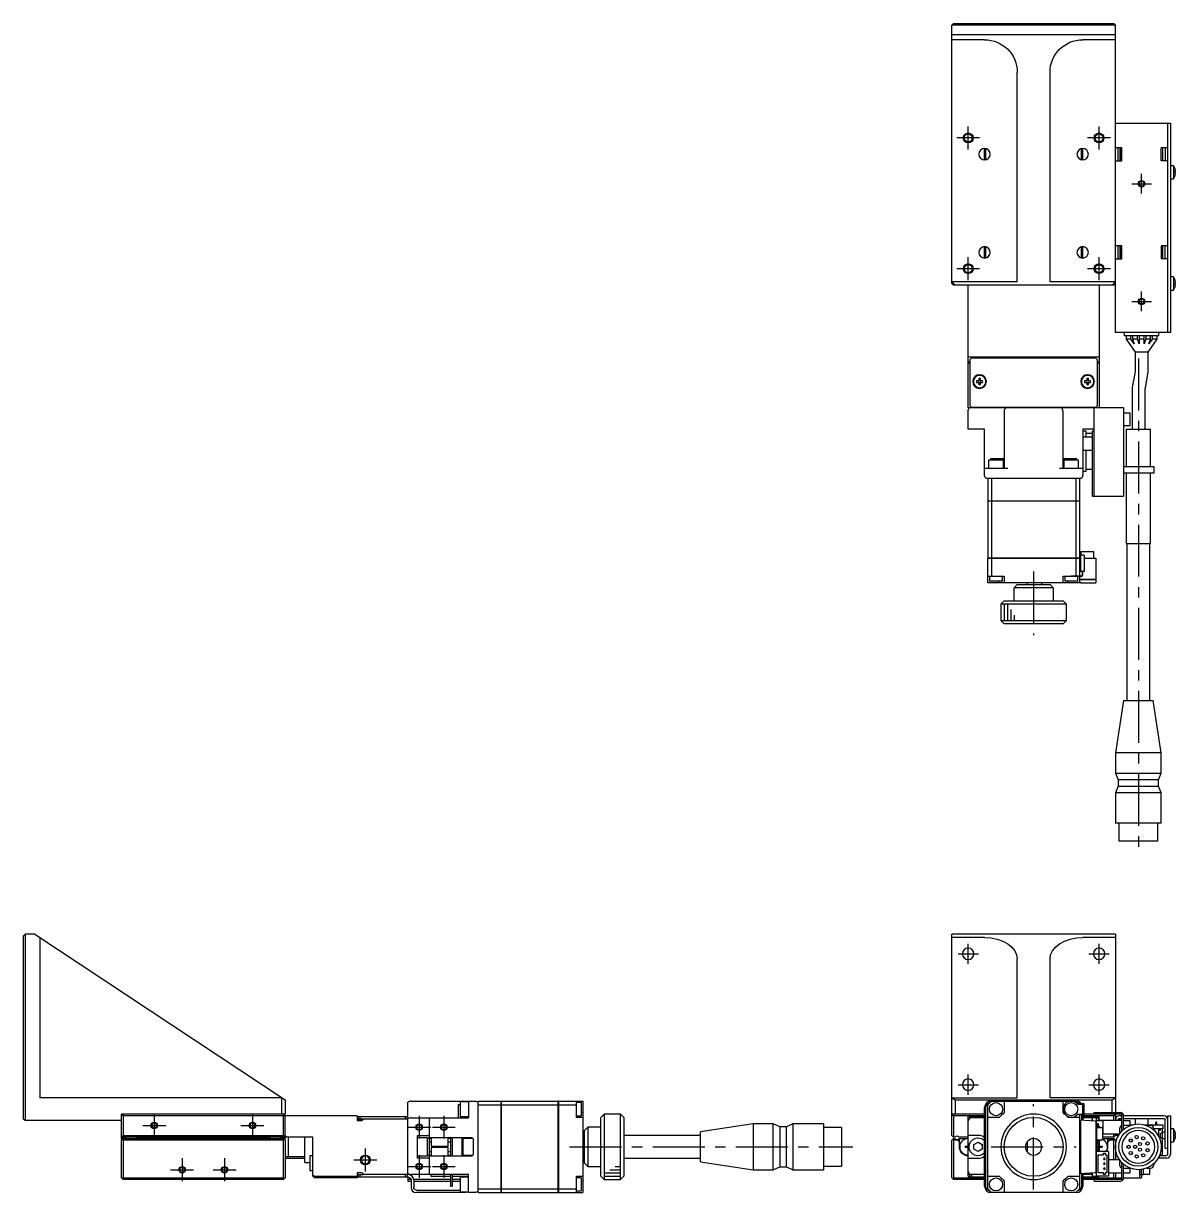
# Model space of a CAD drawing. Extents: x 0 to 729, y -8 to 653.
# Drawn here: x 0 to 352.2, y 295.6 to 653 of the extents above; entities that cross this region are included whole.
import ezdxf

# ---------------------------------------------------------------- set-up
doc = ezdxf.new("R2010")
doc.units = 0
doc.header["$LTSCALE"] = 0.5
doc.linetypes.add('CENTER', pattern=[50.8, 31.75, -6.35, 6.35, -6.35])
for name, color, linetype in [('MSM_CENTER', 1, 'CENTER'), ('MSM_CONTINUOUS', 7, 'CONTINUOUS'), ('MSM_NARROW', 5, 'CONTINUOUS')]:
    doc.layers.add(name, color=color, linetype=linetype)

msp = doc.modelspace()

# ---------------------------------------------------------------- linework, layer by layer
at = {"layer": 'MSM_CENTER'}
for p, q in [((288.77, 614.5), (288.77, 621.5)), ((328.77, 614.5), (328.77, 621.5)), ((292.27, 618), (285.27, 618)), ((332.27, 618), (325.27, 618)), ((341.77, 601), (341.77, 607)), ((338.77, 604), (344.77, 604)), ((288.77, 574.5), (288.77, 581.5)), ((328.77, 574.5), (328.77, 581.5)), ((292.27, 578), (285.27, 578)), ((332.27, 578), (325.27, 578)), ((341.77, 565), (341.77, 571)), ((338.77, 568), (344.77, 568)), ((340.77, 550.55), (340.77, 399.45)), ((308.77, 485.5), (308.77, 466)), ((285.67, 368.58), (291.87, 368.58)), ((288.77, 365.48), (288.77, 371.68)), ((325.67, 368.58), (331.87, 368.58)), ((328.77, 365.48), (328.77, 371.68)), ((288.77, 325.48), (288.77, 331.68)), ((328.77, 325.48), (328.77, 331.68)), ((285.67, 328.58), (291.87, 328.58)), ((325.67, 328.58), (331.87, 328.58)), ((308.77, 296.58), (308.77, 322.58)), ((40, 319.58), (40, 312.58)), ((70, 319.58), (70, 312.58)), ((121, 319.08), (121, 312.08)), ((128.5, 319.08), (128.5, 312.08)), ((36.5, 316.08), (43.5, 316.08)), ((66.5, 316.08), (73.5, 316.08)), ((117.5, 315.58), (124.5, 315.58)), ((125, 315.58), (132, 315.58)), ((104.5, 309.08), (104.5, 302.08)), ((166.95, 309.58), (253.55, 309.58)), ((295.77, 309.58), (321.77, 309.58)), ((48.5, 306.08), (48.5, 299.08)), ((61.5, 306.08), (61.5, 299.08)), ((101, 305.58), (108, 305.58)), ((121, 307.08), (121, 300.08)), ((128.5, 307.08), (128.5, 300.08)), ((45, 302.58), (52, 302.58)), ((58, 302.58), (65, 302.58)), ((117.5, 303.58), (124.5, 303.58)), ((125, 303.58), (132, 303.58))]:
    msp.add_line(p, q, dxfattribs=at)
at = {"layer": 'MSM_CONTINUOUS'}
for p, q in [((284.27, 653), (283.77, 652.5)), ((283.77, 573.5), (283.77, 652.5)), ((333.77, 652.5), (283.77, 652.5)), ((284.27, 653), (333.27, 653)), ((333.27, 653), (333.77, 652.5)), ((333.77, 558.5), (333.77, 652.5)), ((333.77, 649.5), (283.77, 649.5)), ((293.77, 648), (283.77, 648)), ((333.77, 648), (323.77, 648)), ((303.77, 573.96), (303.77, 638)), ((313.77, 573.96), (313.77, 638)), ((333.77, 622.5), (350.57, 622.5)), ((349.77, 558.5), (349.77, 622.5)), ((350.57, 622.5), (350.57, 558.5)), ((335.77, 615), (333.77, 615)), ((334.57, 611), (334.57, 615)), ((335.07, 615), (335.07, 611)), ((335.27, 615), (335.27, 611)), ((335.77, 611), (335.77, 615)), ((347.77, 611), (347.77, 615)), ((349.77, 615), (347.77, 615)), ((348.27, 611), (348.27, 615)), ((348.97, 615), (348.97, 611)), ((293.77, 611.25), (293.77, 614.75)), ((294.12, 611.29), (294.12, 614.72)), ((323.42, 611.29), (323.42, 614.72)), ((323.77, 611.25), (323.77, 614.75)), ((333.77, 611), (335.77, 611)), ((349.77, 611), (347.77, 611)), ((351.47, 609.5), (350.57, 609.5)), ((351.47, 609.5), (351.47, 605.5)), ((352.04, 608.39), (352.05, 608.39)), ((352.04, 607.32), (352.04, 607.68)), ((352.04, 607.68), (352.16, 607.68)), ((350.57, 605.5), (351.47, 605.5)), ((352.16, 607.32), (352.04, 607.32)), ((352.05, 606.61), (352.04, 606.62)), ((293.77, 581.25), (293.77, 584.75)), ((294.12, 581.29), (294.12, 584.72)), ((323.42, 581.29), (323.42, 584.72)), ((323.77, 581.25), (323.77, 584.75)), ((335.77, 585), (333.77, 585)), ((334.57, 581), (334.57, 585)), ((335.07, 585), (335.07, 581)), ((335.27, 585), (335.27, 581)), ((335.77, 581), (335.77, 585)), ((349.77, 585), (347.77, 585)), ((347.77, 585), (347.77, 581)), ((348.27, 581), (348.27, 585)), ((348.97, 581), (348.97, 585)), ((333.77, 581), (335.77, 581)), ((349.77, 581), (347.77, 581)), ((351.47, 575.5), (350.57, 575.5)), ((351.47, 575.5), (351.47, 571.5)), ((283.77, 574), (283.81, 573.96)), ((283.77, 573.5), (284.27, 573)), ((283.81, 573.96), (284.77, 573)), ((303.77, 573.96), (283.81, 573.96)), ((284.02, 573.25), (284.27, 573.5)), ((333.27, 573), (284.27, 573)), ((288.77, 535.5), (288.77, 573)), ((333.73, 573.96), (313.77, 573.96)), ((328.77, 573), (328.77, 535.5)), ((332.77, 573), (333.77, 574)), ((333.27, 573.5), (333.52, 573.25)), ((333.52, 573.25), (333.27, 573)), ((333.52, 573.25), (333.77, 573.5)), ((352.04, 574.39), (352.05, 574.39)), ((352.04, 573.68), (352.16, 573.68)), ((352.04, 573.32), (352.04, 573.68)), ((352.16, 573.32), (352.04, 573.32)), ((352.05, 572.61), (352.04, 572.62)), ((350.57, 571.5), (351.47, 571.5)), ((350.57, 558.5), (333.77, 558.5)), ((336.52, 557.5), (336.52, 558.5)), ((347.02, 557.5), (347.02, 558.5)), ((347.02, 557.5), (336.52, 557.5)), ((337.02, 557.5), (337.02, 556.5)), ((338.52, 556.5), (337.02, 556.5)), ((337.02, 556.5), (339.77, 552.5)), ((338.52, 556.5), (338.52, 557.5)), ((339.52, 555.05), (338.52, 556.5)), ((339.02, 557.5), (339.02, 556.5)), ((340.52, 556.5), (339.02, 556.5)), ((339.02, 556.5), (339.52, 555.05)), ((340.52, 556.5), (340.52, 557.5)), ((341.02, 555.05), (340.52, 556.5)), ((341.02, 557.5), (341.02, 555.05)), ((342.52, 556.5), (341.02, 556.5)), ((342.52, 555.05), (342.52, 557.5)), ((343.02, 556.5), (342.52, 555.05)), ((343.02, 557.5), (343.02, 556.5)), ((344.52, 556.5), (343.02, 556.5)), ((343.77, 552.5), (346.52, 556.5)), ((345.02, 556.5), (344.02, 555.05)), ((344.02, 555.05), (344.52, 556.5)), ((344.52, 556.5), (344.52, 557.5)), ((345.02, 557.5), (345.02, 556.5)), ((346.52, 556.5), (345.02, 556.5)), ((346.52, 556.5), (346.52, 557.5)), ((328.77, 551), (288.77, 551)), ((289.77, 550.7), (289.27, 550.2)), ((327.77, 550.7), (289.77, 550.7)), ((294.27, 550.7), (294.27, 551)), ((295.02, 551), (295.02, 550.7)), ((300.52, 550.7), (300.52, 551)), ((303.97, 551), (303.77, 550.8)), ((313.77, 550.8), (303.77, 550.8)), ((303.77, 550.8), (303.77, 550.7)), ((313.77, 550.8), (313.57, 551)), ((313.77, 550.7), (313.77, 550.8)), ((317.02, 551), (317.02, 550.7)), ((322.52, 550.7), (322.52, 551)), ((323.27, 551), (323.27, 550.7)), ((328.27, 550.2), (327.77, 550.7)), ((343.77, 552.5), (339.77, 552.5)), ((339.77, 552.5), (339.77, 546.77)), ((343.77, 546.77), (343.77, 552.5)), ((289.27, 549.5), (288.77, 549.5)), ((289.27, 549), (288.77, 549)), ((289.27, 550.2), (289.27, 536.2)), ((328.27, 536.2), (328.27, 550.2)), ((328.77, 549.5), (328.27, 549.5)), ((328.77, 549), (328.27, 549)), ((292.03, 543.74), (291.35, 543.74)), ((292.03, 544.42), (292.03, 543.74)), ((292.51, 543.74), (292.51, 544.42)), ((293.19, 543.74), (292.51, 543.74)), ((325.03, 543.74), (324.35, 543.74)), ((325.03, 544.42), (325.03, 543.74)), ((325.51, 543.74), (325.51, 544.42)), ((326.19, 543.74), (325.51, 543.74)), ((339.76, 546.59), (338.98, 542.18)), ((342.92, 541.49), (343.7, 545.9)), ((291.35, 543.26), (292.03, 543.26)), ((292.03, 543.26), (292.03, 542.58)), ((292.51, 542.58), (292.51, 543.26)), ((292.51, 543.26), (293.19, 543.26)), ((324.35, 543.26), (325.03, 543.26)), ((325.03, 543.26), (325.03, 542.58)), ((325.51, 542.58), (325.51, 543.26)), ((325.51, 543.26), (326.19, 543.26)), ((338.9, 541.32), (338.9, 529)), ((342.9, 529), (342.9, 541.32)), ((289.27, 536.2), (289.77, 535.7)), ((327.77, 535.7), (328.27, 536.2)), ((336.27, 535.5), (288.77, 535.5)), ((288.77, 529), (288.77, 534.5)), ((289.77, 535.7), (327.77, 535.7)), ((294.27, 535.7), (294.27, 535.5)), ((298.77, 535.7), (298.77, 535.5)), ((299.77, 535.7), (299.77, 535.5)), ((299.87, 517), (299.87, 534.5)), ((301.27, 535.7), (301.27, 535.5)), ((316.27, 535.5), (316.27, 535.7)), ((317.67, 534.5), (317.67, 517)), ((317.77, 535.7), (317.77, 535.5)), ((318.77, 535.5), (318.77, 535.7)), ((323.27, 535.5), (323.27, 535.7)), ((327.27, 508.5), (327.27, 535.5)), ((336.27, 535.5), (336.27, 508.5)), ((338.27, 533.9), (336.27, 533.9)), ((338.27, 530.1), (338.27, 533.9)), ((293.77, 529), (288.77, 529)), ((293.77, 515), (293.77, 529)), ((323.77, 529), (323.77, 515)), ((327.27, 529), (323.77, 529)), ((336.27, 530.1), (338.27, 530.1)), ((337.02, 529), (344.52, 529)), ((337.02, 529), (337.02, 517.5)), ((344.52, 517.5), (344.52, 529)), ((323.77, 528.5), (324.77, 528.5)), ((326.77, 526.5), (323.77, 526.5)), ((324.77, 528.5), (324.77, 526.5)), ((324.77, 527.75), (326.77, 527.75)), ((326.77, 508.5), (326.77, 528.5)), ((326.77, 528.5), (327.27, 528.5)), ((323.77, 522.5), (326.77, 522.5)), ((324.77, 522.5), (324.77, 516)), ((299.52, 519.5), (295.02, 519.5)), ((295.02, 519.5), (295.02, 517)), ((295.69, 520), (299.87, 520)), ((295.69, 519.5), (295.69, 520)), ((299.52, 517), (299.52, 519.5)), ((317.67, 520), (321.85, 520)), ((318.02, 519.5), (318.02, 517)), ((322.52, 519.5), (318.02, 519.5)), ((321.85, 520), (321.85, 519.5)), ((322.52, 517), (322.52, 519.5)), ((293.77, 517), (300.87, 517)), ((316.67, 517), (323.77, 517)), ((324.77, 516), (323.77, 516)), ((324.77, 516.75), (326.77, 516.75)), ((336.27, 517.5), (345.52, 517.5)), ((345.52, 515.5), (336.27, 515.5)), ((337.02, 515.5), (337.02, 494)), ((344.52, 494), (344.52, 515.5)), ((345.52, 517.5), (345.52, 515.5)), ((294.15, 514), (323.39, 514)), ((294.77, 514), (294.77, 507.01)), ((295.93, 514), (295.93, 507.01)), ((321.62, 514), (321.62, 507.01)), ((322.77, 514), (322.77, 507.01)), ((326.77, 508.5), (336.27, 508.5)), ((294.77, 507.01), (322.77, 507.01)), ((322.77, 507), (294.77, 507)), ((294.77, 507), (294.77, 489.51)), ((294.78, 507), (294.78, 507.01)), ((295.93, 507), (295.93, 507.01)), ((295.93, 507), (295.93, 489.51)), ((321.61, 507), (321.61, 507.01)), ((321.62, 507), (321.62, 489.51)), ((322.76, 507), (322.76, 507.01)), ((322.77, 507), (322.77, 489.51)), ((337.02, 494), (344.52, 494)), ((337.27, 494), (337.27, 446)), ((344.27, 446), (344.27, 494)), ((327.17, 491.5), (322.77, 491.5)), ((323.07, 490.4), (323.07, 485.4)), ((324.17, 490.4), (323.07, 490.4)), ((323.27, 490.4), (323.27, 491.5)), ((324.17, 490.4), (324.17, 485.4)), ((327.17, 489.5), (327.17, 491.5)), ((294.77, 489.51), (323.07, 489.51)), ((294.77, 482), (294.77, 489.5)), ((323.07, 489.5), (294.77, 489.5)), ((294.78, 489.5), (294.78, 489.51)), ((295.93, 489.5), (295.93, 489.51)), ((295.93, 489.5), (295.93, 484)), ((321.61, 489.5), (321.61, 489.51)), ((321.62, 489.5), (321.62, 484)), ((322.76, 489.5), (322.76, 489.51)), ((322.77, 489.5), (322.77, 484)), ((324.17, 489.51), (326.77, 489.51)), ((324.17, 489.5), (327.77, 489.5)), ((326.77, 489.51), (326.77, 489.5)), ((327.77, 489.5), (327.77, 483.01)), ((294.77, 484), (299.77, 484)), ((295.27, 484), (295.27, 482.5)), ((299.27, 482.5), (299.27, 484)), ((299.77, 484), (299.77, 482)), ((317.77, 484), (320.27, 484)), ((317.77, 482), (317.77, 484)), ((323.37, 483.9), (317.77, 483.9)), ((318.27, 483.9), (318.27, 482.5)), ((322.77, 484), (320.27, 484)), ((320.27, 484), (321.62, 484)), ((322.63, 484), (322.27, 484)), ((322.27, 482.5), (322.27, 484)), ((323.37, 484), (322.63, 484)), ((322.77, 483.9), (322.77, 482)), ((322.77, 483.01), (327.77, 483.01)), ((327.77, 483), (322.77, 483)), ((324.17, 485.4), (323.07, 485.4)), ((323.57, 485.4), (323.57, 484.2)), ((323.67, 485.4), (323.67, 484.2)), ((327.76, 483), (327.76, 483.01)), ((327.77, 483), (327.77, 482)), ((322.77, 482), (294.77, 482)), ((299.27, 482.5), (295.27, 482.5)), ((298.27, 482), (298.27, 482.5)), ((303.77, 481.5), (302.77, 480.5)), ((302.77, 476.5), (302.77, 480.5)), ((314.77, 480.5), (302.77, 480.5)), ((303.77, 481.5), (313.77, 481.5)), ((306.77, 482), (306.77, 481.5)), ((311.27, 481.5), (311.27, 482)), ((314.77, 480.5), (313.77, 481.5)), ((314.77, 480.5), (314.77, 476.5)), ((322.27, 482.5), (318.27, 482.5)), ((319.27, 482), (319.27, 482.5)), ((322.77, 482.2), (323.07, 482.2)), ((323.07, 482.2), (323.07, 482)), ((323.07, 482), (327.77, 482)), ((299.77, 476.5), (298.77, 475.5)), ((298.77, 475.5), (298.77, 470.5)), ((318.77, 475.5), (298.77, 475.5)), ((299.77, 476.5), (317.77, 476.5)), ((318.77, 475.5), (317.77, 476.5)), ((318.77, 470.5), (318.77, 475.5)), ((298.77, 470.5), (299.77, 469.5)), ((298.77, 470.5), (318.77, 470.5)), ((317.77, 469.5), (299.77, 469.5)), ((317.77, 469.5), (318.77, 470.5)), ((336.2, 446), (333.77, 430)), ((336.2, 446), (345.34, 446)), ((347.77, 430), (345.34, 446)), ((347.77, 430), (333.77, 430)), ((333.77, 430), (333.77, 423.8)), ((347.77, 423.8), (347.77, 430)), ((333.77, 423.8), (347.77, 423.8)), ((333.77, 423.8), (334.62, 421.8)), ((346.92, 421.8), (334.62, 421.8)), ((334.62, 421.8), (334.62, 419.8)), ((346.92, 421.8), (347.77, 423.8)), ((346.92, 419.8), (346.92, 421.8)), ((334.62, 419.8), (333.77, 417.8)), ((334.62, 419.8), (346.92, 419.8)), ((347.77, 417.8), (346.92, 419.8)), ((347.77, 417.8), (333.77, 417.8)), ((333.77, 417.8), (333.77, 408.5)), ((347.77, 408.5), (347.77, 417.8)), ((347.77, 408.5), (333.77, 408.5)), ((334.82, 408.5), (334.82, 403)), ((346.72, 403), (346.72, 408.5)), ((346.72, 403), (334.82, 403)), ((0, 374.08), (0.5, 374.58)), ((0, 318.08), (0, 374.08)), ((0.5, 374.58), (0.5, 317.58)), ((3.5, 374.58), (0.5, 374.58)), ((3.5, 374.58), (80, 323.95)), ((5, 373.59), (5, 324.58)), ((333.77, 374.58), (283.77, 374.58)), ((283.77, 313.08), (283.77, 374.58)), ((293.77, 373.59), (283.77, 373.59)), ((293.77, 373.59), (295.72, 373.46)), ((295.72, 373.46), (297.6, 373.09)), ((297.6, 373.09), (299.33, 372.47)), ((299.33, 372.47), (300.84, 371.65)), ((316.7, 371.65), (318.22, 372.47)), ((318.22, 372.47), (319.94, 373.09)), ((319.94, 373.09), (321.82, 373.46)), ((321.82, 373.46), (323.77, 373.59)), ((333.77, 373.59), (323.77, 373.59)), ((333.77, 374.58), (333.77, 320.08)), ((300.84, 371.65), (302.09, 370.65)), ((302.09, 370.65), (303.01, 369.5)), ((303.01, 369.5), (303.58, 368.26)), ((303.58, 368.26), (303.77, 366.97)), ((313.77, 366.97), (313.96, 368.26)), ((313.96, 368.26), (314.53, 369.5)), ((314.53, 369.5), (315.46, 370.65)), ((315.46, 370.65), (316.7, 371.65)), ((303.77, 324.58), (303.77, 366.97)), ((313.77, 324.58), (313.77, 366.97)), ((79.04, 324.58), (5, 324.58)), ((79, 319.58), (79, 324.58)), ((80, 323.95), (80, 319.58)), ((117.5, 318.1), (117.5, 323.2)), ((118.5, 323.58), (138, 323.58)), ((133, 322.53), (133.5, 322.53)), ((133, 318.48), (133, 322.53)), ((136, 323.33), (133.5, 323.33)), ((133.5, 323.33), (133.5, 318.83)), ((136, 323.58), (136, 318.48)), ((139, 295.58), (139, 323.58)), ((139, 323.58), (145.99, 323.58)), ((139, 322.43), (145.99, 322.43)), ((145.99, 295.58), (145.99, 323.58)), ((146, 323.57), (145.99, 323.57)), ((146, 322.42), (145.99, 322.42)), ((146, 323.58), (163.49, 323.58)), ((146, 323.58), (146, 295.58)), ((146, 322.43), (163.49, 322.43)), ((163.49, 295.58), (163.49, 323.58)), ((163.5, 323.57), (163.49, 323.57)), ((163.5, 322.42), (163.49, 322.42)), ((163.5, 323.58), (171, 323.58)), ((163.5, 323.58), (163.5, 295.58)), ((163.5, 322.43), (169, 322.43)), ((169, 318.58), (169, 323.58)), ((170.5, 323.08), (169, 323.08)), ((170.5, 323.08), (170.5, 319.08)), ((171, 323.58), (171, 295.58)), ((283.77, 324.58), (303.77, 324.58)), ((283.81, 324.58), (284.77, 323.95)), ((284.77, 323.95), (332.77, 323.95)), ((284.77, 323.95), (284.77, 319.58)), ((294.77, 296.74), (294.77, 322.43)), ((295.77, 323.58), (321.77, 323.58)), ((299.77, 323.58), (299.77, 320.08)), ((333.77, 324.58), (313.77, 324.58)), ((317.77, 320.08), (317.77, 323.58)), ((322.27, 322.58), (323.67, 322.58)), ((323.07, 322.68), (323.07, 322.58)), ((324.17, 322.68), (323.07, 322.68)), ((323.67, 322.58), (323.67, 319.58)), ((324.17, 319.48), (324.17, 322.68)), ((332.77, 323.95), (333.73, 324.58)), ((332.77, 320.08), (332.77, 323.95)), ((80, 319.58), (30, 319.58)), ((30, 311.88), (30, 319.58)), ((30.25, 319.33), (30, 319.08)), ((30.5, 319.58), (30.25, 319.33)), ((30.25, 319.33), (30.5, 319.08)), ((30.5, 319.08), (30.5, 313.08)), ((79.5, 319.08), (30.5, 319.08)), ((80, 319.08), (79.5, 319.58)), ((79.5, 319.08), (79.75, 319.33)), ((79.5, 313.08), (79.5, 319.08)), ((102, 319.08), (80, 319.08)), ((80, 311.88), (80, 319.08)), ((102, 319.08), (102, 317.58)), ((102.3, 318.08), (102.3, 318.88)), ((102.3, 318.88), (117.3, 318.88)), ((102.8, 318.88), (102.8, 318.08)), ((116.8, 318.08), (116.8, 318.88)), ((117.3, 318.88), (117.3, 318.08)), ((118.5, 318.48), (136, 318.48)), ((124, 318.48), (124, 312.45)), ((133.5, 318.83), (136, 318.83)), ((169, 319.08), (170.5, 319.08)), ((171, 318.58), (169, 318.58)), ((171, 320.08), (170.5, 320.08)), ((177.5, 319.58), (176.5, 318.58)), ((176.5, 300.58), (176.5, 318.58)), ((182.5, 319.58), (177.5, 319.58)), ((177.5, 319.58), (177.5, 299.58)), ((183.5, 318.58), (182.5, 319.58)), ((182.5, 299.58), (182.5, 319.58)), ((183.5, 318.58), (183.5, 300.58)), ((293.77, 319.58), (283.77, 319.58)), ((283.77, 319.08), (284.27, 319.58)), ((284.27, 319.08), (284.02, 319.33)), ((284.27, 319.08), (284.27, 312.58)), ((293.77, 319.08), (284.27, 319.08)), ((288.77, 300.58), (288.77, 319.08)), ((289.27, 318.88), (293.77, 318.88)), ((289.27, 318.35), (289.27, 318.88)), ((289.77, 318.88), (289.77, 318.48)), ((293.77, 318.48), (289.77, 318.48)), ((293.77, 297.58), (293.77, 321.58)), ((294.15, 297.58), (294.15, 321.58)), ((298.27, 318.58), (294.77, 318.58)), ((322.77, 318.58), (319.27, 318.58)), ((322.27, 319.58), (323.67, 319.58)), ((322.77, 319.58), (322.77, 296.74)), ((323.07, 319.58), (323.07, 319.48)), ((323.07, 319.48), (324.17, 319.48)), ((323.39, 319.48), (323.39, 317.79)), ((323.77, 319.48), (323.77, 317.76)), ((333.27, 319.08), (323.77, 319.08)), ((323.77, 318.88), (328.27, 318.88)), ((326.77, 318.48), (323.77, 318.48)), ((327.27, 319.58), (324.17, 319.58)), ((326.77, 317.55), (326.77, 318.58)), ((326.77, 318.58), (327.97, 318.58)), ((327.27, 320.08), (335.27, 320.08)), ((327.27, 319.58), (327.27, 320.08)), ((335.57, 319.58), (327.27, 319.58)), ((327.77, 318.58), (327.77, 318.88)), ((327.97, 300.58), (327.97, 318.58)), ((328.27, 318.88), (328.27, 318.35)), ((328.77, 317.58), (328.77, 319.08)), ((333.27, 319.58), (333.52, 319.33)), ((333.52, 319.33), (333.27, 319.08)), ((333.27, 317.58), (333.27, 319.08)), ((333.52, 319.33), (333.77, 319.08)), ((333.77, 319.58), (333.77, 317.58)), ((335.77, 319.08), (334.97, 319.08)), ((334.97, 318.28), (335.77, 318.28)), ((335.77, 314.48), (335.77, 319.38)), ((348.57, 319.08), (336.27, 319.08)), ((336.27, 314.94), (336.27, 319.08)), ((336.27, 318.28), (348.57, 318.28)), ((339.77, 318.28), (339.77, 316.51)), ((343.77, 316.28), (343.77, 318.28)), ((349.77, 307.38), (349.77, 319.08)), ((349.77, 319.08), (350.57, 319.08)), ((350.57, 319.08), (350.57, 307.28)), ((0.5, 317.58), (0, 318.08)), ((30, 317.58), (0.5, 317.58)), ((103.75, 317.83), (102, 317.83)), ((102, 317.58), (103.5, 317.58)), ((117.5, 318.08), (102.3, 318.08)), ((104, 318.08), (103.5, 317.58)), ((117.5, 301.08), (117.5, 318.08)), ((171.5, 314.58), (172.5, 315.58)), ((171.5, 304.58), (171.5, 314.58)), ((176.5, 315.58), (172.5, 315.58)), ((172.5, 315.58), (172.5, 303.58)), ((223, 316.58), (207, 314.15)), ((229.2, 316.58), (223, 316.58)), ((223, 316.58), (223, 302.58)), ((231.2, 315.73), (229.2, 316.58)), ((229.2, 302.58), (229.2, 316.58)), ((233.2, 315.73), (231.2, 315.73)), ((231.2, 315.73), (231.2, 303.43)), ((235.2, 316.58), (233.2, 315.73)), ((233.2, 303.43), (233.2, 315.73)), ((244.5, 316.58), (235.2, 316.58)), ((235.2, 316.58), (235.2, 302.58)), ((244.5, 316.58), (244.5, 302.58)), ((250, 315.53), (244.5, 315.53)), ((250, 315.53), (250, 303.63)), ((288.97, 318.08), (288.77, 318.08)), ((322.77, 317.83), (327.49, 317.5)), ((323.07, 317.81), (323.07, 301.35)), ((326.77, 317.58), (326.35, 317.58)), ((327.77, 317.2), (327.77, 301.96)), ((329.97, 317.48), (327.97, 317.48)), ((327.97, 316.76), (328.52, 316.76)), ((327.97, 316.53), (328.2, 316.53)), ((327.97, 316.28), (328.2, 316.28)), ((327.97, 316.22), (328.2, 316.22)), ((327.97, 315.8), (328.06, 315.8)), ((328.07, 311.68), (328.07, 315.38)), ((328.17, 315.48), (329.75, 315.48)), ((328.2, 316.02), (328.2, 316.53)), ((328.3, 315.92), (328.63, 315.92)), ((328.63, 315.69), (328.3, 315.69)), ((328.52, 316.76), (328.52, 315.92)), ((328.52, 315.69), (328.52, 315.48)), ((328.77, 318.08), (328.57, 318.08)), ((328.73, 315.48), (328.73, 315.59)), ((335.77, 317.58), (328.77, 317.58)), ((328.96, 315.48), (328.96, 315.59)), ((329.85, 315.38), (329.85, 312.01)), ((329.97, 313.68), (329.97, 317.48)), ((334.57, 317.58), (334.57, 317.88)), ((335.07, 318.08), (334.62, 318.08)), ((335.02, 315.08), (335.02, 313.57)), ((335.07, 318.08), (335.07, 317.58)), ((338.27, 317.48), (336.27, 317.48)), ((338.17, 316.08), (336.27, 316.08)), ((336.27, 315.08), (336.44, 315.08)), ((338.27, 316.12), (338.27, 317.48)), ((338.27, 316.28), (338.74, 316.28)), ((342.8, 316.28), (348.27, 316.28)), ((344.52, 316.08), (343.37, 316.08)), ((345.52, 315.08), (345.52, 314.72)), ((348.27, 315.08), (345.52, 315.08)), ((346.15, 316.28), (346.15, 317.08)), ((346.4, 317.08), (346.15, 317.08)), ((346.4, 316.28), (346.4, 317.08)), ((347.02, 312.73), (347.02, 315.08)), ((347.48, 314.53), (347.02, 314.53)), ((347.48, 315.08), (347.48, 314.53)), ((348.02, 315.08), (348.02, 314.03)), ((348.27, 316.28), (348.27, 315.08)), ((348.97, 309.08), (348.97, 317.88)), ((351.47, 315.08), (350.57, 315.08)), ((351.47, 315.08), (351.47, 311.08)), ((30.5, 313.08), (30, 312.58)), ((88.5, 312.58), (30, 312.58)), ((30, 312.38), (31.4, 312.38)), ((30.1, 311.78), (30, 311.88)), ((30.25, 311.83), (30, 311.58)), ((30, 300.08), (30, 311.58)), ((30.1, 311.68), (30.1, 311.88)), ((30.5, 312.08), (30.25, 311.83)), ((30.5, 311.58), (30.25, 311.83)), ((31.1, 312.18), (30.4, 312.18)), ((30.5, 313.08), (79.5, 313.08)), ((30.5, 312.08), (79.5, 312.08)), ((79.5, 311.58), (30.5, 311.58)), ((30.5, 311.58), (30.5, 300.08)), ((31.4, 312.08), (31.4, 312.38)), ((34.5, 312.08), (34.5, 312.2)), ((75.5, 312.2), (34.5, 312.2)), ((75.5, 312.08), (75.5, 312.2)), ((78.6, 312.08), (78.6, 312.38)), ((80, 312.38), (78.6, 312.38)), ((79.6, 312.18), (78.9, 312.18)), ((80, 312.58), (79.5, 313.08)), ((80, 311.58), (79.5, 312.08)), ((79.75, 311.83), (79.5, 311.58)), ((79.5, 300.08), (79.5, 311.58)), ((79.9, 311.88), (79.9, 311.68)), ((80, 311.88), (79.9, 311.78)), ((80.5, 312.58), (80, 313.08)), ((80, 311.58), (80, 300.08)), ((81, 306.58), (81, 312.58)), ((86, 304.83), (86, 312.58)), ((88.5, 300.58), (88.5, 312.58)), ((120.5, 313.08), (124, 313.08)), ((120.5, 306.08), (120.5, 313.08)), ((123.5, 312.33), (120.5, 312.33)), ((123.5, 306.83), (123.5, 312.33)), ((124, 312.45), (124.09, 312.45)), ((124.01, 312.43), (124.09, 312.45)), ((124.1, 306.71), (124.1, 312.46)), ((124.6, 312.08), (124.1, 312.08)), ((124.1, 311.08), (124.6, 311.08)), ((124.3, 312.48), (136.7, 312.48)), ((124.5, 312.48), (124.5, 312.08)), ((124.6, 312.48), (124.6, 309.83)), ((129.8, 309.83), (129.8, 312.48)), ((130.5, 312.08), (129.8, 312.08)), ((129.8, 311.08), (130.5, 311.08)), ((130.5, 312.48), (130.5, 306.68)), ((131, 312.48), (131, 306.68)), ((134.1, 306.68), (134.1, 312.48)), ((134.3, 312.48), (134.3, 306.68)), ((137.39, 312.08), (134.3, 312.08)), ((137.5, 311.68), (137.5, 307.48)), ((171.5, 313.08), (171, 313.08)), ((171.5, 312.08), (171, 312.08)), ((171, 311.08), (171.5, 311.08)), ((207, 313.08), (183.5, 313.08)), ((207, 305.01), (207, 314.15)), ((284.27, 312.58), (283.77, 313.08)), ((284.27, 312.08), (283.77, 311.58)), ((283.77, 300.08), (283.77, 311.58)), ((284.27, 311.58), (284.02, 311.83)), ((284.71, 312.58), (284.27, 312.58)), ((284.27, 312.08), (284.71, 312.08)), ((285.47, 311.58), (284.27, 311.58)), ((284.27, 311.58), (284.27, 300.08)), ((286.07, 312.01), (285.47, 311.58)), ((285.47, 311.58), (286.07, 310.98)), ((288.77, 312.58), (286.03, 312.58)), ((286.03, 312.08), (288.16, 312.08)), ((286.07, 309.58), (286.07, 312.08)), ((291.77, 313.08), (288.77, 313.08)), ((290.52, 310.3), (291.77, 311.03)), ((291.77, 311.03), (293.02, 310.3)), ((306.77, 311.08), (306.77, 308.08)), ((327.97, 313.8), (328.07, 313.8)), ((327.97, 313.68), (328.07, 313.68)), ((327.97, 313.08), (328.07, 313.08)), ((327.97, 312.27), (328.07, 312.27)), ((327.97, 311.08), (327.97, 311.08)), ((329.43, 311.58), (328.17, 311.58)), ((328.2, 310.53), (328.2, 311.04)), ((328.21, 311.08), (328.77, 311.08)), ((328.63, 311.37), (328.3, 311.37)), ((328.3, 311.14), (328.63, 311.14)), ((328.4, 311.58), (328.4, 311.37)), ((328.4, 311.14), (328.4, 311.08)), ((328.52, 311.58), (328.52, 311.37)), ((328.52, 311.14), (328.52, 311.08)), ((328.73, 311.47), (328.73, 311.58)), ((328.77, 311.18), (328.77, 308.58)), ((328.96, 311.47), (328.96, 311.58)), ((329.82, 311.94), (329.5, 311.61)), ((329.85, 313.68), (329.97, 313.68)), ((329.85, 313.58), (335.02, 313.58)), ((333.27, 312.58), (329.85, 312.58)), ((329.85, 312.08), (333.27, 312.08)), ((331.47, 309.58), (331.47, 312.08)), ((332.07, 311.58), (331.47, 312.01)), ((331.47, 310.98), (332.07, 311.58)), ((333.27, 311.58), (332.07, 311.58)), ((333.27, 312.58), (333.27, 313.58)), ((333.77, 313.08), (333.27, 312.58)), ((333.27, 312.08), (333.52, 311.83)), ((333.52, 311.83), (333.27, 311.58)), ((333.27, 305.58), (333.27, 311.58)), ((333.77, 311.58), (333.52, 311.83)), ((333.77, 313.08), (333.77, 313.58)), ((334.57, 313.08), (333.77, 313.08)), ((333.77, 311.58), (333.77, 305.58)), ((334.57, 313.58), (334.57, 313.08)), ((348.07, 314.08), (347.57, 313.58)), ((347.57, 312.58), (347.57, 313.58)), ((347.57, 312.58), (347.87, 312.28)), ((347.87, 312.28), (348.07, 312.08)), ((348.02, 312.13), (348.02, 307.08)), ((348.97, 314.08), (348.07, 314.08)), ((348.07, 314.08), (348.07, 312.08)), ((348.07, 312.08), (348.97, 312.08)), ((350.57, 311.08), (351.47, 311.08)), ((352.04, 313.97), (352.05, 313.97)), ((352.04, 312.9), (352.04, 313.26)), ((352.04, 313.26), (352.16, 313.26)), ((352.16, 312.9), (352.04, 312.9)), ((352.05, 312.19), (352.04, 312.2)), ((124.6, 308.08), (124.1, 308.08)), ((124.6, 309.83), (129.8, 309.83)), ((129.8, 309.33), (124.6, 309.33)), ((124.6, 309.33), (124.6, 306.68)), ((129.8, 306.68), (129.8, 309.33)), ((130.5, 308.08), (129.8, 308.08)), ((171.5, 308.08), (171, 308.08)), ((287.87, 309.73), (288.67, 309.73)), ((287.87, 309.73), (287.87, 309.44)), ((287.87, 309.44), (288.67, 309.44)), ((288.4, 309.73), (288.4, 309.44)), ((288.73, 310.58), (288.73, 309.79)), ((288.77, 310.58), (288.73, 310.58)), ((288.73, 310.05), (288.77, 310.05)), ((288.73, 309.38), (288.73, 308.58)), ((288.73, 309.11), (288.77, 309.12)), ((288.77, 308.58), (288.73, 308.58)), ((290.52, 308.86), (290.52, 310.3)), ((291.77, 308.14), (290.52, 308.86)), ((293.02, 308.86), (291.77, 308.14)), ((293.02, 310.3), (293.02, 308.86)), ((328.2, 310.85), (327.97, 310.85)), ((328.2, 310.78), (327.97, 310.78)), ((328.2, 310.53), (327.97, 310.53)), ((327.97, 309.83), (328.77, 309.83)), ((327.97, 309.33), (328.77, 309.33)), ((327.97, 308.58), (328.77, 308.58)), ((331.67, 308.16), (327.97, 308.16)), ((328.2, 310.58), (328.77, 310.58)), ((328.4, 310.58), (328.4, 309.83)), ((328.4, 309.33), (328.4, 308.58)), ((328.52, 310.58), (328.52, 309.83)), ((328.52, 309.33), (328.52, 308.58)), ((328.82, 310.58), (328.77, 310.58)), ((328.77, 310.05), (328.82, 310.05)), ((328.77, 309.12), (328.82, 309.11)), ((328.77, 308.16), (328.77, 308.58)), ((328.82, 308.58), (328.77, 308.58)), ((328.82, 310.58), (328.82, 309.79)), ((328.82, 309.38), (328.82, 308.58)), ((328.88, 309.73), (329.67, 309.73)), ((328.88, 309.44), (329.67, 309.44)), ((329.14, 309.44), (329.14, 309.73)), ((329.67, 309.73), (329.67, 309.44)), ((330.12, 307.66), (330.62, 307.66)), ((330.12, 307.16), (330.12, 307.66)), ((330.62, 307.66), (330.62, 307.16)), ((331.67, 308.16), (331.67, 300.66)), ((349.77, 309.08), (348.97, 309.08)), ((80, 306.58), (86, 306.58)), ((80, 306.08), (86, 306.08)), ((86, 304.83), (87.5, 304.83)), ((88.5, 306.83), (87.5, 306.83)), ((87.5, 306.83), (87.5, 302.33)), ((120.5, 306.83), (123.5, 306.83)), ((124, 306.08), (120.5, 306.08)), ((124, 306.71), (124.09, 306.71)), ((124, 306.71), (124, 301.08)), ((124.09, 306.71), (124.01, 306.74)), ((124.1, 307.08), (124.6, 307.08)), ((136.7, 306.68), (124.3, 306.68)), ((124.5, 307.08), (124.5, 306.68)), ((129.8, 307.08), (130.5, 307.08)), ((134.3, 307.08), (137.39, 307.08)), ((171, 307.08), (171.5, 307.08)), ((171, 306.08), (171.5, 306.08)), ((172.5, 303.58), (171.5, 304.58)), ((183.5, 306.08), (207, 306.08)), ((207, 305.01), (223, 302.58)), ((288.77, 306.08), (291.77, 306.08)), ((328.47, 307.16), (330.12, 307.16)), ((328.47, 301.66), (328.47, 307.16)), ((330.62, 307.16), (331.17, 307.16)), ((331.17, 307.16), (331.17, 301.66)), ((335.02, 305.58), (331.67, 305.58)), ((335.02, 305.59), (335.02, 304.08)), ((335.77, 299.78), (335.77, 304.68)), ((336.27, 300.08), (336.27, 304.22)), ((336.44, 304.08), (336.27, 304.08)), ((345.52, 304.44), (345.52, 304.08)), ((349.37, 306.08), (346.83, 306.08)), ((347.23, 306.88), (349.27, 306.88)), ((348.02, 307.08), (347.31, 307.08)), ((87.5, 302.33), (88.5, 302.33)), ((88.5, 300.89), (89.11, 300.58)), ((89, 300.08), (88.5, 300.58)), ((89.11, 300.58), (102, 300.58)), ((89.11, 300.58), (89.61, 300.08)), ((103.5, 301.58), (102, 301.58)), ((102, 301.58), (102, 300.08)), ((102.3, 300.28), (102.3, 301.08)), ((102.3, 301.08), (104, 301.08)), ((117.7, 300.28), (102.3, 300.28)), ((102.8, 301.08), (102.8, 300.28)), ((103.5, 301.58), (104, 301.08)), ((117.7, 301.08), (104, 301.08)), ((116.8, 300.28), (116.8, 301.08)), ((117.3, 301.08), (117.3, 300.28)), ((117.5, 300.28), (117.5, 299.08)), ((136, 301.08), (118.5, 301.08)), ((124.5, 301.08), (124.5, 300.58)), ((124.5, 300.58), (130.5, 300.58)), ((130.5, 301.08), (130.5, 297.58)), ((131, 301.08), (131, 297.58)), ((131, 300.58), (136, 300.58)), ((136, 300.33), (133.5, 300.33)), ((133.5, 300.33), (133.5, 295.83)), ((136, 295.58), (136, 301.08)), ((169, 300.58), (171, 300.58)), ((169, 295.58), (169, 300.58)), ((172.5, 303.58), (176.5, 303.58)), ((176.5, 300.58), (177.5, 299.58)), ((182.5, 299.58), (183.5, 300.58)), ((223, 302.58), (229.2, 302.58)), ((229.2, 302.58), (231.2, 303.43)), ((231.2, 303.43), (233.2, 303.43)), ((233.2, 303.43), (235.2, 302.58)), ((235.2, 302.58), (244.5, 302.58)), ((244.5, 303.63), (250, 303.63)), ((289.77, 301.08), (288.77, 301.08)), ((288.77, 300.58), (289.27, 300.08)), ((289.27, 300.28), (289.27, 301.08)), ((293.77, 300.28), (289.27, 300.28)), ((289.77, 301.08), (289.77, 300.28)), ((293.77, 301.08), (289.77, 301.08)), ((294.77, 300.58), (298.27, 300.58)), ((319.27, 300.58), (322.77, 300.58)), ((327.49, 301.66), (322.77, 301.33)), ((323.39, 301.38), (323.39, 297.58)), ((323.77, 301.4), (323.77, 297.58)), ((326.77, 301.08), (323.77, 301.08)), ((328.27, 300.28), (323.77, 300.28)), ((326.35, 301.58), (326.77, 301.58)), ((326.77, 300.58), (326.77, 301.61)), ((326.77, 300.58), (327.97, 300.58)), ((327.77, 300.28), (327.77, 300.58)), ((331.67, 300.66), (327.97, 300.66)), ((328.27, 300.66), (328.27, 300.28)), ((328.27, 300.08), (328.77, 300.58)), ((330.12, 301.66), (328.47, 301.66)), ((328.77, 300.58), (328.77, 300.66)), ((330.12, 301.16), (330.12, 301.66)), ((330.62, 301.16), (330.12, 301.16)), ((330.62, 301.66), (330.62, 301.16)), ((331.17, 301.66), (330.62, 301.66)), ((331.67, 301.58), (335.77, 301.58)), ((333.27, 300.08), (333.27, 301.58)), ((333.77, 301.58), (333.77, 300.08)), ((336.27, 303.08), (338.17, 303.08)), ((336.27, 301.68), (338.27, 301.68)), ((338.27, 301.68), (338.27, 303.04)), ((341.27, 300.08), (341.27, 302.6)), ((341.27, 301.08), (342.27, 301.08)), ((341.77, 301.08), (341.77, 302.65)), ((341.77, 301.08), (341.77, 300.08)), ((342.27, 302.74), (342.27, 301.08)), ((342.27, 301.18), (344.27, 301.18)), ((343.37, 303.08), (344.52, 303.08)), ((344.27, 301.18), (344.27, 303.08)), ((30, 300.08), (30.25, 299.83)), ((30.25, 299.83), (30.5, 300.08)), ((30.25, 299.83), (30.5, 299.58)), ((30.5, 300.08), (79.5, 300.08)), ((79.5, 299.58), (30.5, 299.58)), ((79.5, 300.08), (79.75, 299.83)), ((79.5, 299.58), (80, 300.08)), ((102, 300.08), (89, 300.08)), ((118.49, 299.58), (117.5, 299.58)), ((117.5, 299.08), (118.5, 299.08)), ((118.5, 299.48), (118.5, 297.18)), ((130.5, 299.58), (119.3, 299.58)), ((119.3, 299.48), (119.3, 297.18)), ((119.3, 299.08), (130.5, 299.08)), ((130.5, 297.58), (131, 297.58)), ((133.5, 299.58), (131, 299.58)), ((131, 299.08), (133.5, 299.08)), ((139, 296.74), (145.99, 296.74)), ((146, 296.74), (145.99, 296.74)), ((146, 296.74), (163.49, 296.74)), ((163.5, 296.74), (163.49, 296.74)), ((163.5, 296.74), (169, 296.74)), ((170.5, 300.08), (169, 300.08)), ((170.5, 300.08), (170.5, 296.08)), ((171, 299.08), (170.5, 299.08)), ((177.5, 299.58), (182.5, 299.58)), ((283.77, 300.08), (284.27, 299.58)), ((284.02, 299.83), (284.27, 300.08)), ((284.27, 300.08), (293.77, 300.08)), ((293.77, 299.58), (284.27, 299.58)), ((299.77, 299.08), (299.77, 295.58)), ((317.77, 295.58), (317.77, 299.08)), ((323.77, 300.08), (333.27, 300.08)), ((327.27, 299.58), (323.77, 299.58)), ((335.57, 299.58), (327.27, 299.58)), ((327.27, 299.08), (327.27, 299.58)), ((327.27, 299.08), (335.27, 299.08)), ((333.27, 300.08), (333.52, 299.83)), ((333.52, 299.83), (333.27, 299.58)), ((333.52, 299.83), (333.77, 300.08)), ((333.77, 300.08), (335.77, 300.08)), ((336.27, 300.08), (341.77, 300.08)), ((120.1, 296.38), (133.5, 296.38)), ((135.3, 295.58), (120.1, 295.58)), ((133.5, 295.83), (136, 295.83)), ((134.8, 295.58), (134.8, 295.83)), ((135.3, 295.83), (135.3, 295.58)), ((138, 295.58), (136, 295.58)), ((139, 295.58), (145.99, 295.58)), ((146, 295.59), (145.99, 295.59)), ((146, 295.58), (163.49, 295.58)), ((163.5, 295.59), (163.49, 295.59)), ((163.5, 295.58), (171, 295.58)), ((169, 296.08), (170.5, 296.08)), ((321.77, 295.58), (295.77, 295.58))]:
    msp.add_line(p, q, dxfattribs=at)
at = {"layer": 'MSM_CONTINUOUS', "extrusion": (0, 0, -1)}
for p, q in [((123.5, 311.74), (123.51, 311.79)), ((123.5, 311.68), (123.5, 311.74)), ((123.51, 311.79), (123.52, 311.84)), ((123.52, 311.84), (123.53, 311.89)), ((123.53, 311.89), (123.54, 311.94)), ((123.54, 311.94), (123.56, 311.99)), ((123.56, 311.99), (123.58, 312.04)), ((123.58, 312.04), (123.61, 312.08)), ((123.61, 312.08), (123.64, 312.13)), ((123.64, 312.13), (123.66, 312.16)), ((123.66, 312.16), (123.69, 312.2)), ((123.69, 312.2), (123.72, 312.23)), ((123.72, 312.23), (123.75, 312.26)), ((123.75, 312.26), (123.77, 312.28)), ((123.77, 312.28), (123.8, 312.31)), ((123.8, 312.31), (123.84, 312.33)), ((123.84, 312.33), (123.87, 312.36)), ((123.87, 312.36), (123.9, 312.38)), ((123.9, 312.38), (123.94, 312.4)), ((123.94, 312.4), (123.97, 312.41)), ((123.97, 312.41), (124, 312.42)), ((124, 312.42), (124.01, 312.43)), ((123.5, 307.44), (123.5, 307.48)), ((123.5, 307.4), (123.5, 307.44)), ((123.51, 307.35), (123.5, 307.4)), ((123.52, 307.31), (123.51, 307.35)), ((123.53, 307.26), (123.52, 307.31)), ((123.55, 307.21), (123.53, 307.26)), ((123.57, 307.16), (123.55, 307.21)), ((123.59, 307.12), (123.57, 307.16)), ((123.61, 307.07), (123.59, 307.12)), ((123.64, 307.03), (123.61, 307.07)), ((123.67, 306.99), (123.64, 307.03)), ((123.71, 306.95), (123.67, 306.99)), ((123.74, 306.91), (123.71, 306.95)), ((123.77, 306.88), (123.74, 306.91)), ((123.8, 306.86), (123.77, 306.88)), ((123.83, 306.83), (123.8, 306.86)), ((123.86, 306.81), (123.83, 306.83)), ((123.89, 306.8), (123.86, 306.81)), ((123.92, 306.78), (123.89, 306.8)), ((123.94, 306.77), (123.92, 306.78)), ((123.97, 306.75), (123.94, 306.77)), ((123.99, 306.74), (123.97, 306.75)), ((124.01, 306.74), (123.99, 306.74))]:
    msp.add_line(p, q, dxfattribs=at)
at = {"layer": 'MSM_CONTINUOUS'}
for centre, radius in [((288.77, 618), 1.23), ((328.77, 618), 1.23), ((341.77, 604), 0.783), ((288.77, 578), 1.23), ((328.77, 578), 1.23), ((341.77, 568), 0.783), ((297.27, 321.08), 2), ((320.27, 321.08), 2), ((308.77, 309.58), 9), ((121, 315.58), 0.783), ((128.5, 315.58), 0.783), ((340.77, 309.58), 7), ((340.77, 309.58), 5.95), ((338.47, 311.51), 0.5), ((340.25, 312.54), 0.5), ((342.27, 312.18), 0.5), ((343.59, 310.61), 0.5), ((337.77, 309.58), 0.5), ((338.47, 307.65), 0.5), ((339.77, 309.58), 0.5), ((341.27, 310.45), 0.5), ((341.27, 308.72), 0.5), ((342.27, 306.98), 0.5), ((343.59, 308.56), 0.5), ((121, 303.58), 0.783), ((128.5, 303.58), 0.783), ((340.25, 306.63), 0.5), ((297.27, 298.08), 2), ((320.27, 298.08), 2)]:
    msp.add_circle(centre, radius, dxfattribs=at)
at = {"layer": 'MSM_CONTINUOUS', "extrusion": (0, 0, -1)}
for centre, radius in [((-293.77, 613), 1.75), ((-323.77, 613), 1.75), ((-293.77, 583), 1.75), ((-323.77, 583), 1.75), ((-292.27, 543.5), 2.1), ((-292.27, 543.5), 1.9), ((-325.27, 543.5), 2.1), ((-325.27, 543.5), 1.9), ((-288.77, 368.58), 1.75), ((-328.77, 368.58), 1.75), ((-288.77, 328.58), 1.75), ((-328.77, 328.58), 1.75), ((-308.77, 309.58), 10), ((-40, 316.08), 0.783), ((-70, 316.08), 0.783), ((-340.77, 309.58), 5), ((-308.77, 309.58), 2.5), ((-104.5, 305.58), 1.23), ((-330.37, 305.91), 0.25), ((-330.37, 304.41), 0.25), ((-48.5, 302.58), 0.783), ((-61.5, 302.58), 0.783), ((-330.37, 302.91), 0.25)]:
    msp.add_circle(centre, radius, dxfattribs=at)
for centre, radius, start, end in [((-293.77, 638), 10, 90, 180), ((-323.77, 638), 10, 0, 90), ((-338.77, 546.77), 1, 180, 190), ((-343.9, 541.32), 1, 0, 10), ((-290.27, 534.5), 1.5, 0, 41.8103), ((-301.37, 534.5), 1.5, 0, 41.8103), ((-295.27, 515), 1.5, 318.1897, 0), ((-322.27, 515), 1.5, 180, 221.8103), ((-323.37, 484.2), 0.2, 180, 270), ((-138, 322.08), 1.5, 90, 131.8103), ((-295.77, 321.58), 1.62, 0, 80.2735), ((-308.77, 309.58), 19, 42.5369, 47.4631), ((-308.77, 309.58), 19, 132.5369, 136.8264), ((-321.77, 321.58), 1.62, 99.7265, 141.8273), ((-285.61, 332.75), 19, 221.7998, 228.2002), ((-331.94, 332.75), 19, 311.7998, 318.2002), ((-334.97, 317.88), 0.4, 0, 90), ((-335.57, 319.38), 0.2, 90, 180), ((-348.57, 317.88), 0.4, 90, 180), ((-327.47, 317.2), 0.3, 94, 180), ((-328.3, 316.02), 0.1, 270, 0), ((-328.63, 315.59), 0.1, 90, 180), ((-124.3, 311.68), 0.8, 74.8734, 90), ((-136.7, 311.68), 0.8, 90, 180), ((-288.87, 309.58), 2.6, 272.2042, 87.7957), ((-291.77, 309.58), 2.75, 223.3418, 136.6582), ((-328.3, 311.04), 0.1, 0, 90), ((-328.63, 311.47), 0.1, 180, 270), ((-328.67, 309.58), 2.6, 115.911, 213.2352), ((-136.7, 307.48), 0.8, 180, 270), ((-288.87, 309.58), 2.8, 272.0467, 0), ((-288.67, 309.79), 0.06, 180, 270), ((-288.67, 309.38), 0.06, 90, 180), ((-328.88, 309.79), 0.06, 270, 0), ((-328.88, 309.38), 0.06, 0, 90), ((-349.27, 307.38), 0.5, 180, 270), ((-124.3, 307.48), 0.8, 270, 285.1266), ((-117.7, 299.48), 0.8, 90, 180), ((-285.61, 286.42), 19, 131.7998, 138.2002), ((-331.94, 286.42), 19, 41.7998, 48.2002), ((-327.47, 301.96), 0.3, 180, 266), ((-120.1, 297.18), 0.8, 270, 0), ((-295.77, 297.58), 1.62, 279.7265, 0), ((-308.77, 309.58), 19, 312.5369, 317.4631), ((-308.77, 309.58), 19, 222.5369, 227.4631), ((-321.77, 297.58), 1.62, 180, 260.2735), ((-335.57, 299.78), 0.2, 180, 270), ((-138, 297.08), 1.5, 228.1897, 270)]:
    msp.add_arc(centre, radius, start, end, dxfattribs=at)
at = {"layer": 'MSM_CONTINUOUS'}
for centre, radius, start, end in [((348.97, 607.5), 3.2, 16.1225, 38.6822), ((348.97, 607.5), 3.19, 3.2297, 16.1067), ((348.97, 607.5), 3.2, 321.3178, 343.8775), ((348.97, 607.5), 3.19, 343.8933, 356.7703), ((348.97, 573.5), 3.2, 16.1225, 38.6822), ((348.97, 573.5), 3.2, 321.3178, 343.8775), ((348.97, 573.5), 3.19, 3.2297, 16.1067), ((348.97, 573.5), 3.19, 343.8933, 356.7703), ((292.27, 543.5), 0.95, 165.3667, 194.6333), ((292.27, 543.5), 0.365, 138.8496, 221.1504), ((292.27, 543.5), 0.95, 75.3667, 104.6333), ((292.27, 543.5), 0.365, 48.8496, 131.1504), ((292.27, 543.5), 0.365, 318.8496, 41.1504), ((292.27, 543.5), 0.95, 345.3667, 14.6333), ((325.27, 543.5), 0.95, 165.3667, 194.6333), ((325.27, 543.5), 0.365, 138.8496, 221.1504), ((325.27, 543.5), 0.95, 75.3667, 104.6333), ((325.27, 543.5), 0.365, 48.8496, 131.1504), ((325.27, 543.5), 0.365, 318.8496, 41.1504), ((325.27, 543.5), 0.95, 345.3667, 14.6333), ((338.77, 546.77), 5, 350, 0), ((292.27, 543.5), 0.365, 228.8496, 311.1504), ((292.27, 543.5), 0.95, 255.3667, 284.6333), ((325.27, 543.5), 0.365, 228.8496, 311.1504), ((325.27, 543.5), 0.95, 255.3667, 284.6333), ((343.9, 541.32), 5, 170, 180), ((316.17, 534.5), 1.5, 0, 41.8103), ((323.37, 484.2), 0.3, 270, 0), ((118.5, 322.08), 1.5, 90, 131.8103), ((295.77, 321.58), 2, 90, 180), ((320.27, 321.08), 2.5, 36.8699, 323.1301), ((321.77, 321.58), 2, 33.367, 90), ((118.5, 316.98), 1.5, 90, 131.8103), ((289.77, 317.48), 1, 90, 180), ((327.77, 317.48), 1, 0, 78.463), ((334.97, 317.88), 1.2, 90, 180), ((335.27, 319.08), 1, 0, 90), ((348.57, 317.88), 1.2, 0, 90), ((328.3, 316.02), 0.33, 180, 270), ((328.17, 315.38), 0.1, 90, 180), ((328.63, 315.59), 0.33, 0, 90), ((329.75, 315.38), 0.1, 0, 90), ((336.02, 315.08), 1, 104.4775, 180), ((344.52, 315.08), 1, 0, 90), ((348.97, 313.08), 3.2, 16.1225, 38.6822), ((30.4, 311.88), 0.3, 90, 180), ((31.1, 311.88), 0.3, 41.8103, 90), ((78.9, 311.88), 0.3, 90, 138.1897), ((79.6, 311.88), 0.3, 0, 90), ((285.37, 311.83), 1, 48.5904, 131.4096), ((285.37, 312.83), 1, 228.5904, 311.4096), ((291.77, 309.58), 3.5, 55.1501, 90), ((328.3, 311.04), 0.33, 90, 180), ((328.17, 311.68), 0.1, 180, 270), ((328.63, 311.47), 0.33, 270, 0), ((329.43, 311.68), 0.1, 270, 315), ((329.75, 312.01), 0.1, 315, 0), ((348.97, 313.08), 3.2, 321.3178, 343.8775), ((348.97, 313.08), 3.19, 3.2297, 16.1067), ((348.97, 313.08), 3.19, 343.8933, 356.7703), ((328.67, 309.58), 2.8, 329.4075, 0), ((291.77, 309.58), 3.5, 270, 304.8499), ((336.02, 304.08), 1, 180, 255.5225), ((344.52, 304.08), 1, 270, 0), ((349.37, 307.28), 1.2, 270, 0), ((118.5, 302.58), 1.5, 228.1897, 270), ((117.7, 299.48), 1.6, 0, 90), ((289.77, 302.08), 1, 180, 270), ((120.1, 297.18), 1.6, 180, 270), ((295.77, 297.58), 2, 180, 270), ((321.77, 297.58), 2, 270, 0), ((335.27, 300.08), 1, 270, 0)]:
    msp.add_arc(centre, radius, start, end, dxfattribs=at)
at = {"layer": 'MSM_NARROW'}
for p, q in [((299.77, 475.5), (299.77, 470.5)), ((300.77, 475.5), (300.77, 470.5)), ((301.77, 473.8), (301.77, 470.5)), ((302.77, 472.1), (302.77, 470.5)), ((177.5, 301.58), (182.5, 301.58)), ((177.5, 300.58), (182.5, 300.58)), ((179.2, 302.58), (182.5, 302.58)), ((180.9, 303.58), (182.5, 303.58))]:
    msp.add_line(p, q, dxfattribs=at)
for centre, radius in [((288.77, 618), 1.5), ((328.77, 618), 1.5), ((341.77, 604), 1), ((288.77, 578), 1.5), ((328.77, 578), 1.5), ((341.77, 568), 1), ((40, 316.08), 1), ((70, 316.08), 1), ((121, 315.58), 1), ((128.5, 315.58), 1), ((104.5, 305.58), 1.5), ((121, 303.58), 1), ((128.5, 303.58), 1), ((48.5, 302.58), 1), ((61.5, 302.58), 1)]:
    msp.add_circle(centre, radius, dxfattribs=at)

doc.saveas('drawing.dxf')
